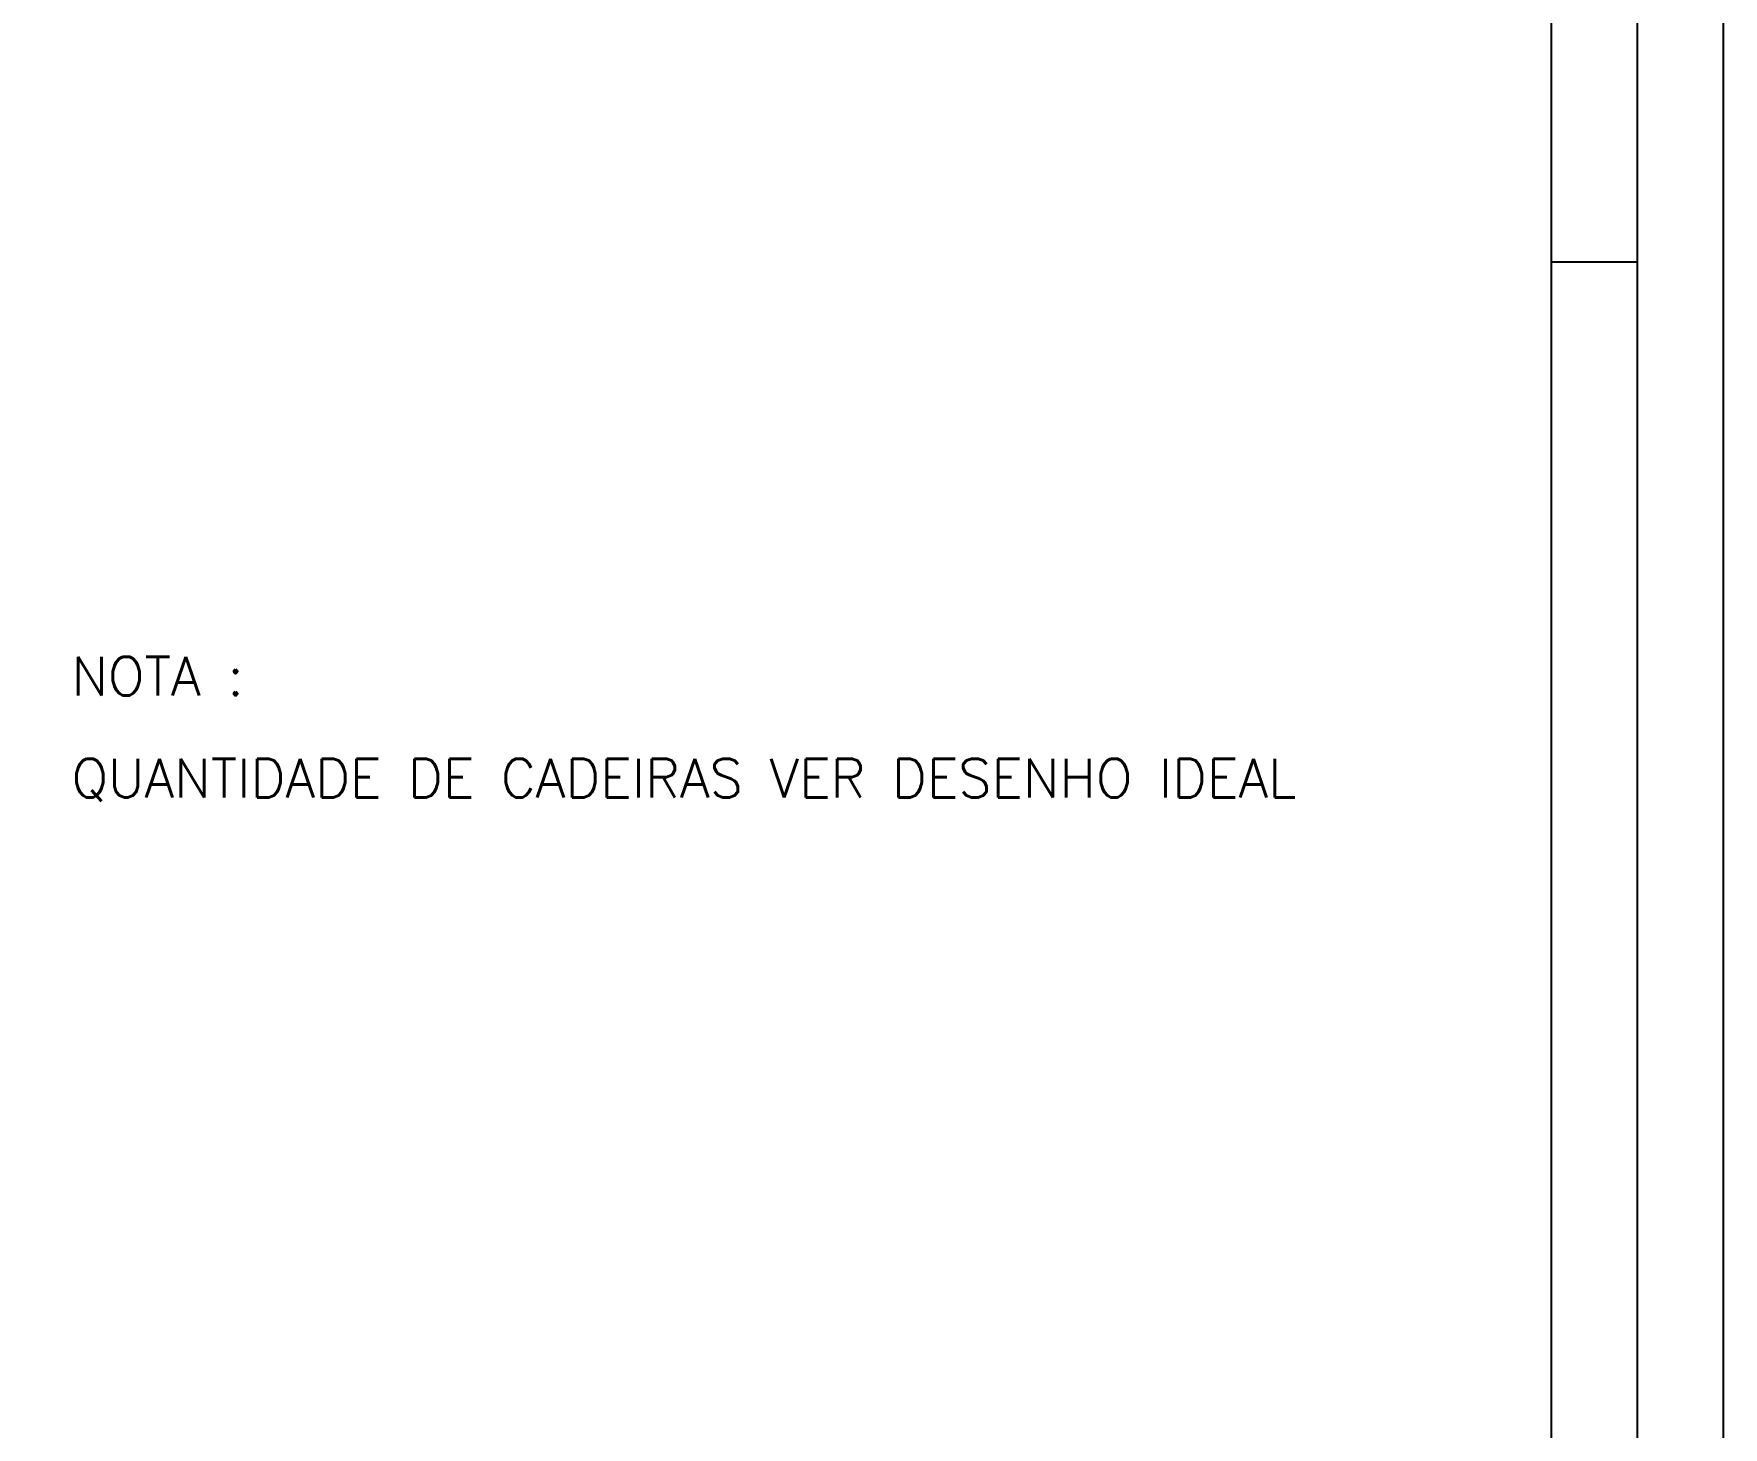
# Model space of a CAD drawing. Extents: x -14 to 107, y -33 to 53.
# Drawn here: x 87.54 to 107.2, y -17.07 to -0.86 of the extents above; entities that cross this region are included whole.
import ezdxf

# ---------------------------------------------------------------- set-up
doc = ezdxf.new("R2010")
doc.units = 0
doc.header["$LTSCALE"] = 1.5
doc.header["$MEASUREMENT"] = 0
doc.layers.add('T-FOLHA', color=7, linetype='CONTINUOUS')
doc.styles.add('REGUA-080', font='simplex', dxfattribs={"height": 0.15})

msp = doc.modelspace()

# ---------------------------------------------------------------- linework, layer by layer
at = {"layer": 'T-FOLHA', "color": 1}
msp.add_lwpolyline([(-13.699, -33.2871), (-13.699, 52.8129), (107.201, 52.8129), (107.201, -33.2871)], close=True, dxfattribs=at)
at = {"layer": 'T-FOLHA', "color": 2}
msp.add_lwpolyline([(-12.699, -32.2871), (-12.699, 51.8129), (106.201, 51.8129), (106.201, -32.2871)], close=True, dxfattribs=at)
at = {"layer": 'T-FOLHA', "color": 3}
msp.add_lwpolyline([(-10.199, 50.4912), (105.201, 50.4912), (105.201, -30.6831), (-10.199, -30.6831), (-10.199, 50.4912)], dxfattribs=at)
at = {"layer": 'T-FOLHA', "color": 2}
msp.add_lwpolyline([(105.201, -3.5128), (106.201, -3.5128)], dxfattribs=at)

# ---------------------------------------------------------------- texts
at = {"layer": 'T-FOLHA', "color": 3, "style": 'REGUA-080'}
for s, p in [('NOTA :', (87.9832, -8.5586)), ('QUANTIDADE DE CADEIRAS VER DESENHO IDEAL', (87.9832, -9.7458))]:
    msp.add_text(s, height=0.45, dxfattribs=at).set_placement(p)

doc.saveas('drawing.dxf')
